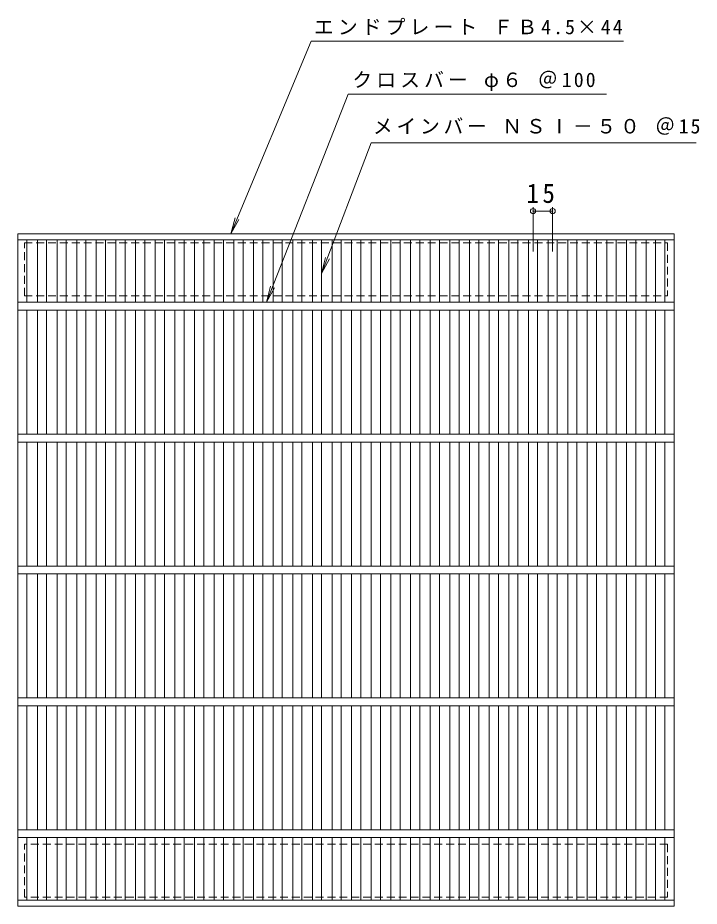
# Model space of a CAD drawing. Units: millimetres, scale not verified. Extents: x -605 to 829, y -688 to 662.
# Drawn here: x -603 to -86, y -12 to 662 of the extents above; entities that cross this region are included whole.
import ezdxf

# ---------------------------------------------------------------- set-up
doc = ezdxf.new("R2010")
doc.units = ezdxf.units.MM
doc.header["$LTSCALE"] = 5
doc.header["$PDMODE"] = 32
doc.header["$PDSIZE"] = 4
doc.linetypes.add('DASHED1', pattern=[1.8, 1.2, -0.6])
for name, color, linetype, lineweight in [('1-1_1-1ﾚｲﾔ', 2, 'Continuous', 9), ('1-2_1-2ﾚｲﾔ', 3, 'Continuous', 9), ('1-4_1-4ﾚｲﾔ', 7, 'Continuous', 9)]:
    doc.layers.add(name, color=color, linetype=linetype, lineweight=lineweight)
doc.styles.add('ＭＳ ゴシック', font='')
doc.styles.get('ＭＳ ゴシック').set_extended_font_data('MS Gothic')

msp = doc.modelspace()

# ---------------------------------------------------------------- linework, layer by layer
at = {"layer": '1-1_1-1ﾚｲﾔ', "linetype": 'DASHED1'}
for p, q in [((-598.405, 490.708), (-110.405, 490.708)), ((-598.405, 450.707), (-598.405, 490.708)), ((-110.405, 490.708), (-110.405, 450.707)), ((-598.405, 450.707), (-110.405, 450.707)), ((-110.405, 34.708), (-598.405, 34.708)), ((-598.405, -5.292), (-598.405, 34.708)), ((-110.405, 34.708), (-110.405, -5.292)), ((-110.405, -5.292), (-598.405, -5.292))]:
    msp.add_line(p, q, dxfattribs=at)
at = {"layer": '1-2_1-2ﾚｲﾔ'}
for p, q in [((-603.405, 497.707), (-105.405, 497.707)), ((-603.405, -12.292), (-603.405, 497.707)), ((-603.405, 493.207), (-105.405, 493.207)), ((-596.406, 445.708), (-596.406, 493.207)), ((-588.506, 445.708), (-588.506, 493.207)), ((-581.506, 445.708), (-581.506, 493.207)), ((-573.606, 445.708), (-573.606, 493.207)), ((-566.606, 445.708), (-566.606, 493.207)), ((-558.706, 445.708), (-558.706, 493.207)), ((-551.706, 445.708), (-551.706, 493.207)), ((-543.806, 445.708), (-543.806, 493.207)), ((-536.806, 445.708), (-536.806, 493.207)), ((-528.906, 445.708), (-528.906, 493.207)), ((-521.906, 445.708), (-521.906, 493.207)), ((-514.006, 445.708), (-514.006, 493.207)), ((-507.006, 445.708), (-507.006, 493.207)), ((-499.106, 445.708), (-499.106, 493.207)), ((-492.106, 445.708), (-492.106, 493.207)), ((-484.206, 445.708), (-484.206, 493.207)), ((-477.206, 445.708), (-477.206, 493.207)), ((-469.306, 445.708), (-469.306, 493.207)), ((-462.306, 445.708), (-462.306, 493.207)), ((-454.406, 445.708), (-454.406, 493.207)), ((-447.406, 445.708), (-447.406, 493.207)), ((-439.506, 445.708), (-439.506, 493.207)), ((-432.506, 445.708), (-432.506, 493.207)), ((-424.606, 445.708), (-424.606, 493.207)), ((-417.606, 445.708), (-417.606, 493.207)), ((-409.706, 445.708), (-409.706, 493.207)), ((-402.706, 445.708), (-402.706, 493.207)), ((-394.806, 445.708), (-394.806, 493.207)), ((-387.806, 445.708), (-387.806, 493.207)), ((-379.906, 445.708), (-379.906, 493.207)), ((-372.906, 445.708), (-372.906, 493.207)), ((-365.006, 445.708), (-365.006, 493.207)), ((-358.006, 445.708), (-358.006, 493.207)), ((-350.106, 445.708), (-350.106, 493.207)), ((-343.106, 445.708), (-343.106, 493.207)), ((-335.206, 445.708), (-335.206, 493.207)), ((-328.206, 445.708), (-328.206, 493.207)), ((-320.306, 445.708), (-320.306, 493.207)), ((-313.306, 445.708), (-313.306, 493.207)), ((-305.406, 445.708), (-305.406, 493.207)), ((-298.406, 445.708), (-298.406, 493.207)), ((-290.506, 445.708), (-290.506, 493.207)), ((-283.506, 445.708), (-283.506, 493.207)), ((-275.606, 445.708), (-275.606, 493.207)), ((-268.606, 445.708), (-268.606, 493.207)), ((-260.706, 445.708), (-260.706, 493.207)), ((-253.706, 445.708), (-253.706, 493.207)), ((-245.806, 445.708), (-245.806, 493.207)), ((-238.806, 445.708), (-238.806, 493.207)), ((-230.906, 445.708), (-230.906, 493.207)), ((-223.906, 445.708), (-223.906, 493.207)), ((-216.006, 445.708), (-216.006, 493.207)), ((-209.006, 445.708), (-209.006, 493.207)), ((-201.106, 445.708), (-201.106, 493.207)), ((-194.106, 445.708), (-194.106, 493.207)), ((-186.206, 445.708), (-186.206, 493.207)), ((-179.206, 445.708), (-179.206, 493.207)), ((-171.306, 445.708), (-171.306, 493.207)), ((-164.306, 445.708), (-164.306, 493.207)), ((-156.406, 445.708), (-156.406, 493.207)), ((-149.406, 445.708), (-149.406, 493.207)), ((-141.506, 445.708), (-141.506, 493.207)), ((-134.506, 445.708), (-134.506, 493.207)), ((-126.606, 445.708), (-126.606, 493.207)), ((-119.606, 445.708), (-119.606, 493.207)), ((-112.405, 493.207), (-112.405, 445.708)), ((-105.405, 497.707), (-105.405, -12.292)), ((-603.405, 445.708), (-105.405, 445.708)), ((-603.405, 439.708), (-105.405, 439.708)), ((-596.406, 345.708), (-596.406, 439.708)), ((-588.506, 345.708), (-588.506, 439.708)), ((-581.506, 345.708), (-581.506, 439.708)), ((-573.606, 345.708), (-573.606, 439.708)), ((-566.606, 345.708), (-566.606, 439.708)), ((-558.706, 345.708), (-558.706, 439.708)), ((-551.706, 345.708), (-551.706, 439.708)), ((-543.806, 345.708), (-543.806, 439.708)), ((-536.806, 345.708), (-536.806, 439.708)), ((-528.906, 345.708), (-528.906, 439.708)), ((-521.906, 345.708), (-521.906, 439.708)), ((-514.006, 345.708), (-514.006, 439.708)), ((-507.006, 345.708), (-507.006, 439.708)), ((-499.106, 345.708), (-499.106, 439.708)), ((-492.106, 345.708), (-492.106, 439.708)), ((-484.206, 345.708), (-484.206, 439.708)), ((-477.206, 345.708), (-477.206, 439.708)), ((-469.306, 345.708), (-469.306, 439.708)), ((-462.306, 345.708), (-462.306, 439.708)), ((-454.406, 345.708), (-454.406, 439.708)), ((-447.406, 345.708), (-447.406, 439.708)), ((-439.506, 345.708), (-439.506, 439.708)), ((-432.506, 345.708), (-432.506, 439.708)), ((-424.606, 345.708), (-424.606, 439.708)), ((-417.606, 345.708), (-417.606, 439.708)), ((-409.706, 345.708), (-409.706, 439.708)), ((-402.706, 345.708), (-402.706, 439.708)), ((-394.806, 345.708), (-394.806, 439.708)), ((-387.806, 345.708), (-387.806, 439.708)), ((-379.906, 345.708), (-379.906, 439.708)), ((-372.906, 345.708), (-372.906, 439.708)), ((-365.006, 345.708), (-365.006, 439.708)), ((-358.006, 345.708), (-358.006, 439.708)), ((-350.106, 345.708), (-350.106, 439.708)), ((-343.106, 345.708), (-343.106, 439.708)), ((-335.206, 345.708), (-335.206, 439.708)), ((-328.206, 345.708), (-328.206, 439.708)), ((-320.306, 345.708), (-320.306, 439.708)), ((-313.306, 345.708), (-313.306, 439.708)), ((-305.406, 345.708), (-305.406, 439.708)), ((-298.406, 345.708), (-298.406, 439.708)), ((-290.506, 345.708), (-290.506, 439.708)), ((-283.506, 345.708), (-283.506, 439.708)), ((-275.606, 345.708), (-275.606, 439.708)), ((-268.606, 345.708), (-268.606, 439.708)), ((-260.706, 345.708), (-260.706, 439.708)), ((-253.706, 345.708), (-253.706, 439.708)), ((-245.806, 345.708), (-245.806, 439.708)), ((-238.806, 345.708), (-238.806, 439.708)), ((-230.906, 345.708), (-230.906, 439.708)), ((-223.906, 345.708), (-223.906, 439.708)), ((-216.006, 345.708), (-216.006, 439.708)), ((-209.006, 345.708), (-209.006, 439.708)), ((-201.106, 345.708), (-201.106, 439.708)), ((-194.106, 345.708), (-194.106, 439.708)), ((-186.206, 345.708), (-186.206, 439.708)), ((-179.206, 345.708), (-179.206, 439.708)), ((-171.306, 345.708), (-171.306, 439.708)), ((-164.306, 345.708), (-164.306, 439.708)), ((-156.406, 345.708), (-156.406, 439.708)), ((-149.406, 345.708), (-149.406, 439.708)), ((-141.506, 345.708), (-141.506, 439.708)), ((-134.506, 345.708), (-134.506, 439.708)), ((-126.606, 345.708), (-126.606, 439.708)), ((-119.606, 345.708), (-119.606, 439.708)), ((-112.405, 439.708), (-112.405, 345.708)), ((-603.405, 345.708), (-105.405, 345.708)), ((-603.405, 339.708), (-105.405, 339.708)), ((-596.406, 245.708), (-596.406, 339.708)), ((-588.506, 245.708), (-588.506, 339.708)), ((-581.506, 245.708), (-581.506, 339.708)), ((-573.606, 245.708), (-573.606, 339.708)), ((-566.606, 245.708), (-566.606, 339.708)), ((-558.706, 245.708), (-558.706, 339.708)), ((-551.706, 245.708), (-551.706, 339.708)), ((-543.806, 245.708), (-543.806, 339.708)), ((-536.806, 245.708), (-536.806, 339.708)), ((-528.906, 245.708), (-528.906, 339.708)), ((-521.906, 245.708), (-521.906, 339.708)), ((-514.006, 245.708), (-514.006, 339.708)), ((-507.006, 245.708), (-507.006, 339.708)), ((-499.106, 245.708), (-499.106, 339.708)), ((-492.106, 245.708), (-492.106, 339.708)), ((-484.206, 245.708), (-484.206, 339.708)), ((-477.206, 245.708), (-477.206, 339.708)), ((-469.306, 245.708), (-469.306, 339.708)), ((-462.306, 245.708), (-462.306, 339.708)), ((-454.406, 245.708), (-454.406, 339.708)), ((-447.406, 245.708), (-447.406, 339.708)), ((-439.506, 245.708), (-439.506, 339.708)), ((-432.506, 245.708), (-432.506, 339.708)), ((-424.606, 245.708), (-424.606, 339.708)), ((-417.606, 245.708), (-417.606, 339.708)), ((-409.706, 245.708), (-409.706, 339.708)), ((-402.706, 245.708), (-402.706, 339.708)), ((-394.806, 245.708), (-394.806, 339.708)), ((-387.806, 245.708), (-387.806, 339.708)), ((-379.906, 245.708), (-379.906, 339.708)), ((-372.906, 245.708), (-372.906, 339.708)), ((-365.006, 245.708), (-365.006, 339.708)), ((-358.006, 245.708), (-358.006, 339.708)), ((-350.106, 245.708), (-350.106, 339.708)), ((-343.106, 245.708), (-343.106, 339.708)), ((-335.206, 245.708), (-335.206, 339.708)), ((-328.206, 245.708), (-328.206, 339.708)), ((-320.306, 245.708), (-320.306, 339.708)), ((-313.306, 245.708), (-313.306, 339.708)), ((-305.406, 245.708), (-305.406, 339.708)), ((-298.406, 245.708), (-298.406, 339.708)), ((-290.506, 245.708), (-290.506, 339.708)), ((-283.506, 245.708), (-283.506, 339.708)), ((-275.606, 245.708), (-275.606, 339.708)), ((-268.606, 245.708), (-268.606, 339.708)), ((-260.706, 245.708), (-260.706, 339.708)), ((-253.706, 245.708), (-253.706, 339.708)), ((-245.806, 245.708), (-245.806, 339.708)), ((-238.806, 245.708), (-238.806, 339.708)), ((-230.906, 245.708), (-230.906, 339.708)), ((-223.906, 245.708), (-223.906, 339.708)), ((-216.006, 245.708), (-216.006, 339.708)), ((-209.006, 245.708), (-209.006, 339.708)), ((-201.106, 245.708), (-201.106, 339.708)), ((-194.106, 245.708), (-194.106, 339.708)), ((-186.206, 245.708), (-186.206, 339.708)), ((-179.206, 245.708), (-179.206, 339.708)), ((-171.306, 245.708), (-171.306, 339.708)), ((-164.306, 245.708), (-164.306, 339.708)), ((-156.406, 245.708), (-156.406, 339.708)), ((-149.406, 245.708), (-149.406, 339.708)), ((-141.506, 245.708), (-141.506, 339.708)), ((-134.506, 245.708), (-134.506, 339.708)), ((-126.606, 245.708), (-126.606, 339.708)), ((-119.606, 245.708), (-119.606, 339.708)), ((-112.405, 339.708), (-112.405, 245.708)), ((-603.405, 245.708), (-105.405, 245.708)), ((-603.405, 239.708), (-105.405, 239.708)), ((-596.406, 145.708), (-596.406, 239.708)), ((-588.506, 145.708), (-588.506, 239.708)), ((-581.506, 145.708), (-581.506, 239.708)), ((-573.606, 145.708), (-573.606, 239.708)), ((-566.606, 145.708), (-566.606, 239.708)), ((-558.706, 145.708), (-558.706, 239.708)), ((-551.706, 145.708), (-551.706, 239.708)), ((-543.806, 145.708), (-543.806, 239.708)), ((-536.806, 145.708), (-536.806, 239.708)), ((-528.906, 145.708), (-528.906, 239.708)), ((-521.906, 145.708), (-521.906, 239.708)), ((-514.006, 145.708), (-514.006, 239.708)), ((-507.006, 145.708), (-507.006, 239.708)), ((-499.106, 145.708), (-499.106, 239.708)), ((-492.106, 145.708), (-492.106, 239.708)), ((-484.206, 145.708), (-484.206, 239.708)), ((-477.206, 145.708), (-477.206, 239.708)), ((-469.306, 145.708), (-469.306, 239.708)), ((-462.306, 145.708), (-462.306, 239.708)), ((-454.406, 145.708), (-454.406, 239.708)), ((-447.406, 145.708), (-447.406, 239.708)), ((-439.506, 145.708), (-439.506, 239.708)), ((-432.506, 145.708), (-432.506, 239.708)), ((-424.606, 145.708), (-424.606, 239.708)), ((-417.606, 145.708), (-417.606, 239.708)), ((-409.706, 145.708), (-409.706, 239.708)), ((-402.706, 145.708), (-402.706, 239.708)), ((-394.806, 145.708), (-394.806, 239.708)), ((-387.806, 145.708), (-387.806, 239.708)), ((-379.906, 145.708), (-379.906, 239.708)), ((-372.906, 145.708), (-372.906, 239.708)), ((-365.006, 145.708), (-365.006, 239.708)), ((-358.006, 145.708), (-358.006, 239.708)), ((-350.106, 145.708), (-350.106, 239.708)), ((-343.106, 145.708), (-343.106, 239.708)), ((-335.206, 145.708), (-335.206, 239.708)), ((-328.206, 145.708), (-328.206, 239.708)), ((-320.306, 145.708), (-320.306, 239.708)), ((-313.306, 145.708), (-313.306, 239.708)), ((-305.406, 145.708), (-305.406, 239.708)), ((-298.406, 145.708), (-298.406, 239.708)), ((-290.506, 145.708), (-290.506, 239.708)), ((-283.506, 145.708), (-283.506, 239.708)), ((-275.606, 145.708), (-275.606, 239.708)), ((-268.606, 145.708), (-268.606, 239.708)), ((-260.706, 145.708), (-260.706, 239.708)), ((-253.706, 145.708), (-253.706, 239.708)), ((-245.806, 145.708), (-245.806, 239.708)), ((-238.806, 145.708), (-238.806, 239.708)), ((-230.906, 145.708), (-230.906, 239.708)), ((-223.906, 145.708), (-223.906, 239.708)), ((-216.006, 145.708), (-216.006, 239.708)), ((-209.006, 145.708), (-209.006, 239.708)), ((-201.106, 145.708), (-201.106, 239.708)), ((-194.106, 145.708), (-194.106, 239.708)), ((-186.206, 145.708), (-186.206, 239.708)), ((-179.206, 145.708), (-179.206, 239.708)), ((-171.306, 145.708), (-171.306, 239.708)), ((-164.306, 145.708), (-164.306, 239.708)), ((-156.406, 145.708), (-156.406, 239.708)), ((-149.406, 145.708), (-149.406, 239.708)), ((-141.506, 145.708), (-141.506, 239.708)), ((-134.506, 145.708), (-134.506, 239.708)), ((-126.606, 145.708), (-126.606, 239.708)), ((-119.606, 145.708), (-119.606, 239.708)), ((-112.405, 239.708), (-112.405, 145.708)), ((-603.405, 145.708), (-105.405, 145.708)), ((-603.405, 139.708), (-105.405, 139.708)), ((-596.406, 45.708), (-596.406, 139.708)), ((-588.506, 45.708), (-588.506, 139.708)), ((-581.506, 45.708), (-581.506, 139.708)), ((-573.606, 45.708), (-573.606, 139.708)), ((-566.606, 45.708), (-566.606, 139.708)), ((-558.706, 45.708), (-558.706, 139.708)), ((-551.706, 45.708), (-551.706, 139.708)), ((-543.806, 45.708), (-543.806, 139.708)), ((-536.806, 45.708), (-536.806, 139.708)), ((-528.906, 45.708), (-528.906, 139.708)), ((-521.906, 45.708), (-521.906, 139.708)), ((-514.006, 45.708), (-514.006, 139.708)), ((-507.006, 45.708), (-507.006, 139.708)), ((-499.106, 45.708), (-499.106, 139.708)), ((-492.106, 45.708), (-492.106, 139.708)), ((-484.206, 45.708), (-484.206, 139.708)), ((-477.206, 45.708), (-477.206, 139.708)), ((-469.306, 45.708), (-469.306, 139.708)), ((-462.306, 45.708), (-462.306, 139.708)), ((-454.406, 45.708), (-454.406, 139.708)), ((-447.406, 45.708), (-447.406, 139.708)), ((-439.506, 45.708), (-439.506, 139.708)), ((-432.506, 45.708), (-432.506, 139.708)), ((-424.606, 45.708), (-424.606, 139.708)), ((-417.606, 45.708), (-417.606, 139.708)), ((-409.706, 45.708), (-409.706, 139.708)), ((-402.706, 45.708), (-402.706, 139.708)), ((-394.806, 45.708), (-394.806, 139.708)), ((-387.806, 45.708), (-387.806, 139.708)), ((-379.906, 45.708), (-379.906, 139.708)), ((-372.906, 45.708), (-372.906, 139.708)), ((-365.006, 45.708), (-365.006, 139.708)), ((-358.006, 45.708), (-358.006, 139.708)), ((-350.106, 45.708), (-350.106, 139.708)), ((-343.106, 45.708), (-343.106, 139.708)), ((-335.206, 45.708), (-335.206, 139.708)), ((-328.206, 45.708), (-328.206, 139.708)), ((-320.306, 45.708), (-320.306, 139.708)), ((-313.306, 45.708), (-313.306, 139.708)), ((-305.406, 45.708), (-305.406, 139.708)), ((-298.406, 45.708), (-298.406, 139.708)), ((-290.506, 45.708), (-290.506, 139.708)), ((-283.506, 45.708), (-283.506, 139.708)), ((-275.606, 45.708), (-275.606, 139.708)), ((-268.606, 45.708), (-268.606, 139.708)), ((-260.706, 45.708), (-260.706, 139.708)), ((-253.706, 45.708), (-253.706, 139.708)), ((-245.806, 45.708), (-245.806, 139.708)), ((-238.806, 45.708), (-238.806, 139.708)), ((-230.906, 45.708), (-230.906, 139.708)), ((-223.906, 45.708), (-223.906, 139.708)), ((-216.006, 45.708), (-216.006, 139.708)), ((-209.006, 45.708), (-209.006, 139.708)), ((-201.106, 45.708), (-201.106, 139.708)), ((-194.106, 45.708), (-194.106, 139.708)), ((-186.206, 45.708), (-186.206, 139.708)), ((-179.206, 45.708), (-179.206, 139.708)), ((-171.306, 45.708), (-171.306, 139.708)), ((-164.306, 45.708), (-164.306, 139.708)), ((-156.406, 45.708), (-156.406, 139.708)), ((-149.406, 45.708), (-149.406, 139.708)), ((-141.506, 45.708), (-141.506, 139.708)), ((-134.506, 45.708), (-134.506, 139.708)), ((-126.606, 45.708), (-126.606, 139.708)), ((-119.606, 45.708), (-119.606, 139.708)), ((-112.405, 139.708), (-112.405, 45.708)), ((-603.405, 45.708), (-105.405, 45.708)), ((-603.405, 39.708), (-105.405, 39.708)), ((-596.406, -7.792), (-596.406, 39.708)), ((-588.506, -7.792), (-588.506, 39.708)), ((-581.506, -7.792), (-581.506, 39.708)), ((-573.606, -7.792), (-573.606, 39.708)), ((-566.606, -7.792), (-566.606, 39.708)), ((-558.706, -7.792), (-558.706, 39.708)), ((-551.706, -7.792), (-551.706, 39.708)), ((-543.806, -7.792), (-543.806, 39.708)), ((-536.806, -7.792), (-536.806, 39.708)), ((-528.906, -7.792), (-528.906, 39.708)), ((-521.906, -7.792), (-521.906, 39.708)), ((-514.006, -7.792), (-514.006, 39.708)), ((-507.006, -7.792), (-507.006, 39.708)), ((-499.106, -7.792), (-499.106, 39.708)), ((-492.106, -7.792), (-492.106, 39.708)), ((-484.206, -7.792), (-484.206, 39.708)), ((-477.206, -7.792), (-477.206, 39.708)), ((-469.306, -7.792), (-469.306, 39.708)), ((-462.306, -7.792), (-462.306, 39.708)), ((-454.406, -7.792), (-454.406, 39.708)), ((-447.406, -7.792), (-447.406, 39.708)), ((-439.506, -7.792), (-439.506, 39.708)), ((-432.506, -7.792), (-432.506, 39.708)), ((-424.606, -7.792), (-424.606, 39.708)), ((-417.606, -7.792), (-417.606, 39.708)), ((-409.706, -7.792), (-409.706, 39.708)), ((-402.706, -7.792), (-402.706, 39.708)), ((-394.806, -7.792), (-394.806, 39.708)), ((-387.806, -7.792), (-387.806, 39.708)), ((-379.906, -7.792), (-379.906, 39.708)), ((-372.906, -7.792), (-372.906, 39.708)), ((-365.006, -7.792), (-365.006, 39.708)), ((-358.006, -7.792), (-358.006, 39.708)), ((-350.106, -7.792), (-350.106, 39.708)), ((-343.106, -7.792), (-343.106, 39.708)), ((-335.206, -7.792), (-335.206, 39.708)), ((-328.206, -7.792), (-328.206, 39.708)), ((-320.306, -7.792), (-320.306, 39.708)), ((-313.306, -7.792), (-313.306, 39.708)), ((-305.406, -7.792), (-305.406, 39.708)), ((-298.406, -7.792), (-298.406, 39.708)), ((-290.506, -7.792), (-290.506, 39.708)), ((-283.506, -7.792), (-283.506, 39.708)), ((-275.606, -7.792), (-275.606, 39.708)), ((-268.606, -7.792), (-268.606, 39.708)), ((-260.706, -7.792), (-260.706, 39.708)), ((-253.706, -7.792), (-253.706, 39.708)), ((-245.806, -7.792), (-245.806, 39.708)), ((-238.806, -7.792), (-238.806, 39.708)), ((-230.906, -7.792), (-230.906, 39.708)), ((-223.906, -7.792), (-223.906, 39.708)), ((-216.006, -7.792), (-216.006, 39.708)), ((-209.006, -7.792), (-209.006, 39.708)), ((-201.106, -7.792), (-201.106, 39.708)), ((-194.106, -7.792), (-194.106, 39.708)), ((-186.206, -7.792), (-186.206, 39.708)), ((-179.206, -7.792), (-179.206, 39.708)), ((-171.306, -7.792), (-171.306, 39.708)), ((-164.306, -7.792), (-164.306, 39.708)), ((-156.406, -7.792), (-156.406, 39.708)), ((-149.406, -7.792), (-149.406, 39.708)), ((-141.506, -7.792), (-141.506, 39.708)), ((-134.506, -7.792), (-134.506, 39.708)), ((-126.606, -7.792), (-126.606, 39.708)), ((-119.606, -7.792), (-119.606, 39.708)), ((-112.405, 39.708), (-112.405, -7.792)), ((-105.405, -7.792), (-603.405, -7.792)), ((-105.405, -12.292), (-603.405, -12.292))]:
    msp.add_line(p, q, dxfattribs=at)
at = {"layer": '1-4_1-4ﾚｲﾔ'}
for p, q in [((-441.865, 497.707), (-380.819, 643.844)), ((-380.819, 643.844), (-143.768, 643.844)), ((-414.577, 445.708), (-352.769, 603.523)), ((-352.769, 603.523), (-156.781, 603.523)), ((-372.906, 467.59), (-335.238, 566.708)), ((-335.238, 566.708), (-88.709, 566.708)), ((-212.495, 484.226), (-212.495, 517.876)), ((-212.495, 514.876), (-197.616, 514.876)), ((-197.616, 484.226), (-197.616, 517.876)), ((-441.865, 497.707), (-438.594, 509.772)), ((-441.865, 497.707), (-435.583, 508.514)), ((-372.906, 467.59), (-370.028, 479.754)), ((-372.906, 467.59), (-366.978, 478.595)), ((-414.577, 445.708), (-411.577, 457.843)), ((-414.577, 445.708), (-408.539, 456.653))]:
    msp.add_line(p, q, dxfattribs=at)
for p in [(-212.495, 514.876), (-197.616, 514.876)]:
    msp.add_point(p, dxfattribs=at)

# ---------------------------------------------------------------- texts
at = {"layer": '1-4_1-4ﾚｲﾔ', "char_height": 11, "attachment_point": 7, "style": 'ＭＳ ゴシック'}
for s, insert in [('\\T1.21;エンドプレート\\~ＦＢ4.5×44', (-378.733, 648.404)), ('\\T1.21;クロスバー\\~φ６\\~＠100', (-349.578, 605.993)), ('\\T1.19;メインバー\\~ＮＳⅠ－５０\\~＠15', (-333.965, 572.723))]:
    msp.add_mtext(s, dxfattribs=dict(at, insert=insert))
at = {"layer": '1-4_1-4ﾚｲﾔ', "color": 2, "insert": (-217.423, 520.875), "char_height": 14.66, "attachment_point": 7, "style": 'ＭＳ ゴシック'}
msp.add_mtext('\\T1.27;\\W0.95;15', dxfattribs=at)

doc.saveas('drawing.dxf')
